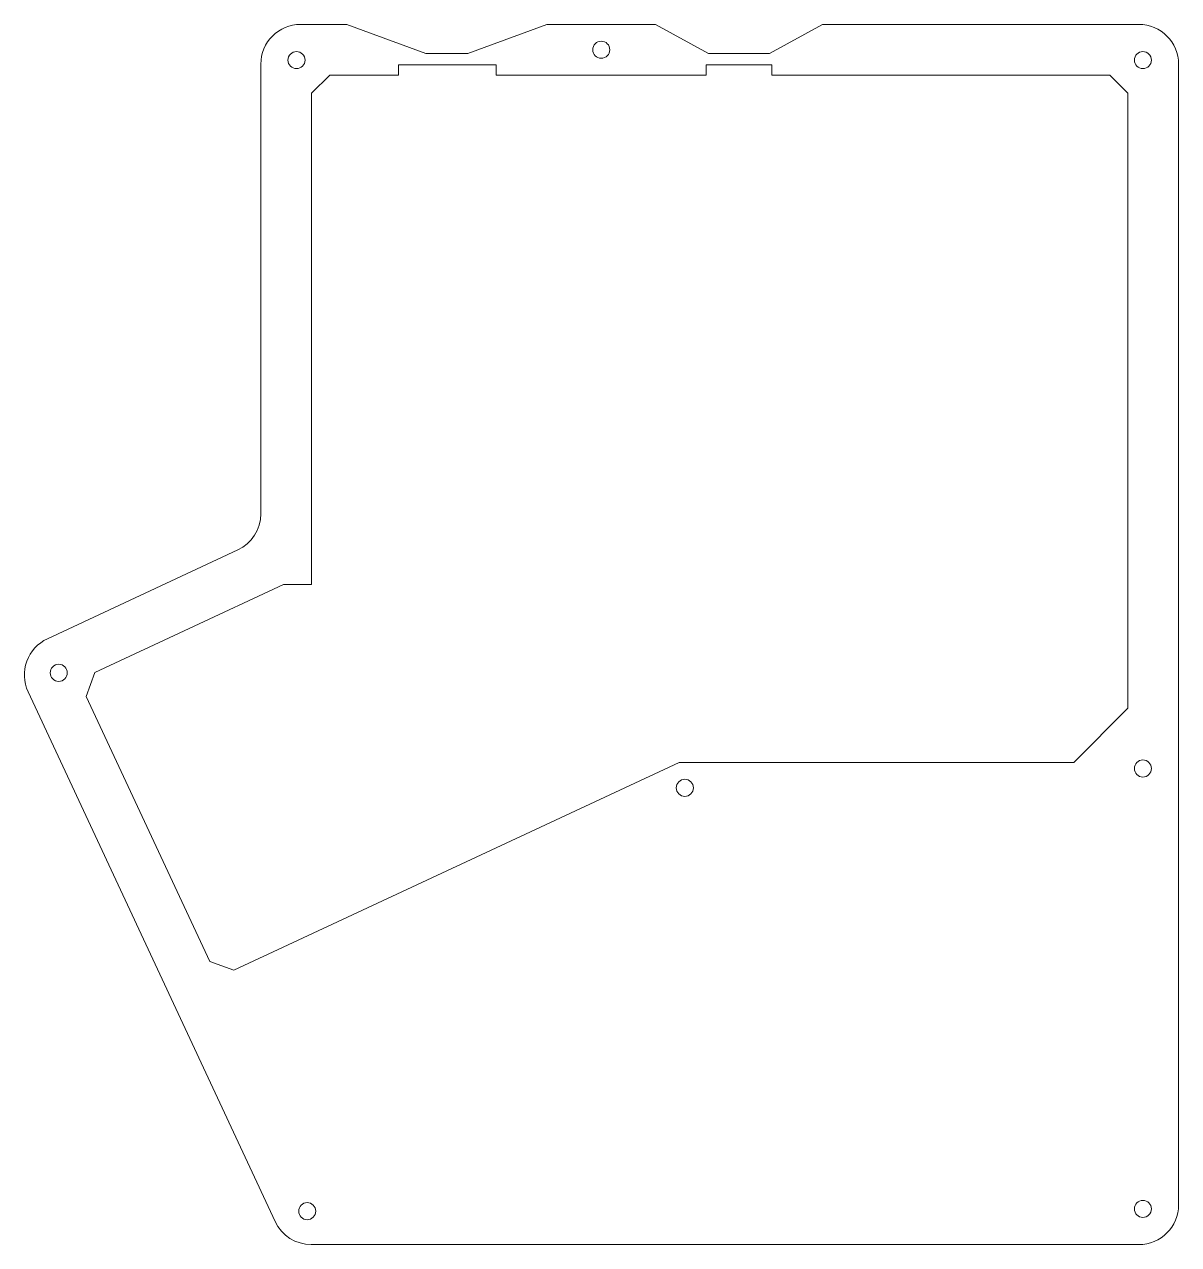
# Model space of a CAD drawing. Units: millimetres at full size, sheet at 2:1. Extents: x -122 to 81, y -103 to 111.
import ezdxf

# ---------------------------------------------------------------- set-up
doc = ezdxf.new("R2010")
doc.units = ezdxf.units.MM
doc.header["$LTSCALE"] = 0.5
doc.layers.add('F-F_0', color=1, linetype='Continuous', lineweight=18)

msp = doc.modelspace()

# ---------------------------------------------------------------- linework, layer by layer
at = {"layer": 'F-F_0'}
for p, q in [((-65.1167, 110.934), (-73.2297, 110.934)), ((-65.1167, 110.934), (-51.237, 105.821)), ((-30.0139, 110.934), (-10.9386, 110.9341)), ((-10.9386, 110.9341), (-1.6334, 105.8211)), ((73.8571, 110.934), (18.3474, 110.934)), ((-80.2297, 103.934), (-80.2297, 25.0453)), ((-38.9039, 102.044), (-38.9039, 103.822)), ((9.4577, 102.044), (9.4577, 103.822)), ((80.8571, -96.2046), (80.8571, 103.934)), ((-2.0485, 102.044), (-38.9039, 102.044)), ((-84.2716, 18.701), (-117.6819, 3.1229)), ((-71.3397, 12.636), (-76.2419, 12.636)), ((-121.0679, -6.1796), (-77.7095, -99.1629)), ((-71.3653, -103.2046), (73.8571, -103.2046))]:
    msp.add_line(p, q, dxfattribs=at)
for points in [[(-51.237, 105.821), (-43.8936, 105.821), (-30.0139, 110.934)], [(-1.6588, 105.8211), (9.0425, 105.8211), (18.3476, 110.9341)], [(-38.9039, 103.822), (-56.0743, 103.822), (-56.0743, 102.044)], [(9.4577, 103.822), (-2.0485, 103.822), (-2.0485, 102.044)], [(-56.0743, 102.044), (-68.1393, 102.044), (-71.3397, 98.869), (-71.3397, 12.636)], [(-6.7983, -18.606), (62.4421, -18.606), (71.9671, -9.081), (71.9671, 98.869), (68.7921, 102.044), (9.4577, 102.044)], [(-76.2419, 12.636), (-109.3331, -2.7945), (-110.8698, -7.0135), (-89.1858, -53.5158), (-84.9668, -55.0499), (-6.7983, -18.606)]]:
    msp.add_lwpolyline(points, dxfattribs=at)
for centre in [(-20.4762, 106.489), (-20.4762, 106.489), (-73.9595, 104.6701), (74.5932, 104.6701), (-115.7015, -2.8655), (74.5932, -19.6446), (-5.8128, -23.051), (-72.084, -97.3327), (74.5932, -96.9407)]:
    msp.add_circle(centre, 1.5, dxfattribs=at)
for centre, start, end in [((-73.2297, 103.934), 90, 180), ((73.8571, 103.934), 0, 90), ((-87.2297, 25.0453), 294.998, 0), ((-114.7237, -3.2213), 114.998, 205), ((73.8571, -96.2046), 270, 0), ((-71.3653, -96.2046), 205, 270)]:
    msp.add_arc(centre, 7, start, end, dxfattribs=at)

doc.saveas('drawing.dxf')
